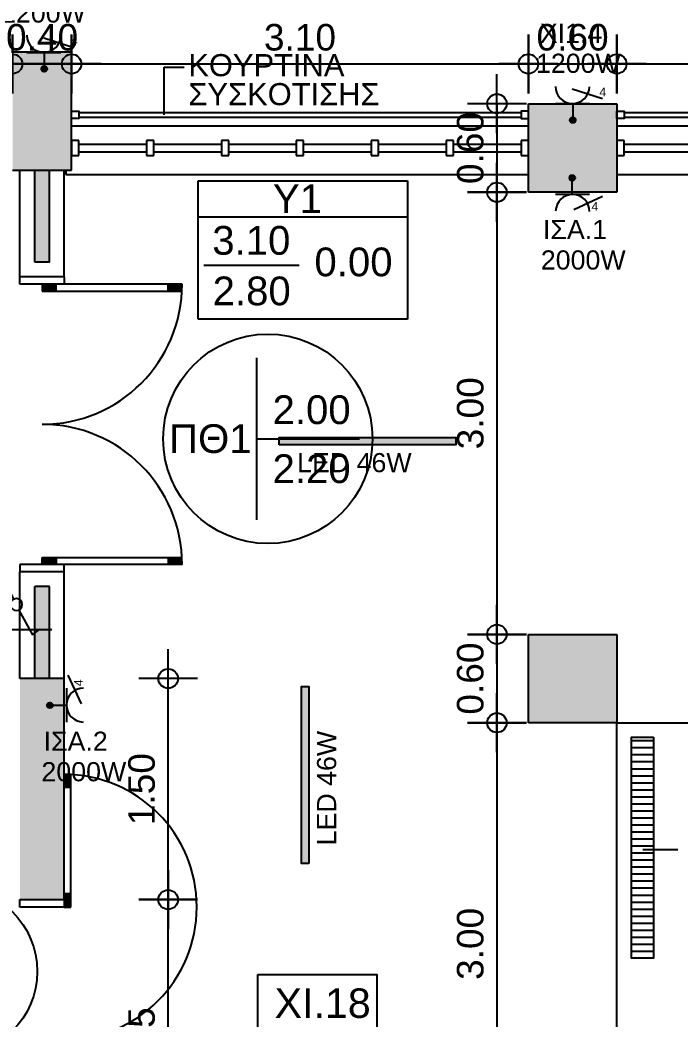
# Model space of a CAD drawing. Header units: metres. Extents: x -11 to 85, y -301 to 135.
# Drawn here: x 22.12 to 26.6, y -195.76 to -188.98 of the extents above; entities that cross this region are included whole.
import ezdxf
from ezdxf.enums import TextEntityAlignment as Align

# ---------------------------------------------------------------- set-up
doc = ezdxf.new("R2010")
doc.units = ezdxf.units.M
doc.header["$LTSCALE"] = 0.036
doc.header["$PDMODE"] = 2
for name, color, linetype in [('arxitek isogeio', 252, 'Continuous'), ('DIMBLK', 252, 'Continuous'), ('electext', 20, 'Continuous'), ('Epipla', 252, 'Continuous'), ('hatch color', 252, 'Continuous'), ('HLEK-SYMBOL', 3, 'Continuous'), ('HLEK_FL001_SYMBOLS', 230, 'Continuous'), ('Parathira', 252, 'Continuous')]:
    doc.layers.add(name, color=color, linetype=linetype)
doc.styles.add('COMU-N', font='arial.ttf')
doc.styles.get("Standard").update_dxf_attribs({"font": 'arial.ttf'})
doc.dimstyles.new('CADWDOT', dxfattribs={"dimscale": 0.1, "dimtxt": 1.8, "dimasz": 0.08, "dimexe": 2, "dimexo": 0, "dimgap": 0.09, "dimtad": 0, "dimrnd": 0.001, "dimzin": 0, "dimdsep": 46, "dimtxsty": 'Standard', "dimblk1": 'ARTDIM', "dimblk2": 'ARTDIM', "dimsah": 1, "dimcen": 0.09, "dimdle": 0.05, "dimse1": 1, "dimse2": 1, "dimadec": 0, "dimazin": 0, "dimtfac": 1, "dimtmove": 0, "dimatfit": 3, "dimldrblk": 'ARTDIM', "dimfxl": 2, "dimtvp": 0.9999, "dimtolj": 1, "dimtzin": 0, "dimarcsym": 0})

# ---------------------------------------------------------------- blocks, each defined once
blk = doc.blocks.new('ARTDIM')
at = {"layer": 'DIMBLK'}
for p, q in [((0, -24.9975), (0, 24.9975)), ((-24.9975, 0), (24.9975, 0))]:
    blk.add_line(p, q, dxfattribs=at)
blk.add_circle((0, 0), 8.25, dxfattribs=at)
blk = doc.blocks.new('*D1338')
at = {"layer": 'arxitek isogeio', "color": 0, "lineweight": -2}
blk.add_line((25.3601, -189.5548), (25.3601, -190.1388), dxfattribs=at)
at = {"layer": 'Defpoints', "color": 0, "transparency": 16777216}
for p in [(25.5737, -189.5468), (25.3601, -190.1468), (25.5737, -190.1468)]:
    blk.add_point(p, dxfattribs=at)
at = {"layer": 'arxitek isogeio', "color": 0, "lineweight": -2, "xscale": 0.008, "yscale": 0.008, "zscale": 0.008}
for p, rotation in [((25.3601, -189.5468), 90), ((25.3601, -190.1468), 270)]:
    blk.add_blockref('ARTDIM', p, dxfattribs=dict(at, rotation=rotation))
at = {"layer": 'arxitek isogeio', "color": 0, "insert": (25.1801, -189.8468), "char_height": 0.18, "attachment_point": 5, "rotation": 90}
blk.add_mtext('\\A1;0.60', dxfattribs=at)
blk = doc.blocks.new('*D1339')
at = {"layer": 'arxitek isogeio', "color": 0, "lineweight": -2}
blk.add_line((25.3601, -190.1548), (25.3601, -193.1388), dxfattribs=at)
at = {"layer": 'Defpoints', "color": 0, "transparency": 16777216}
for p in [(25.5737, -190.1468), (25.3601, -193.1468), (25.5737, -193.1468)]:
    blk.add_point(p, dxfattribs=at)
at = {"layer": 'arxitek isogeio', "color": 0, "lineweight": -2, "xscale": 0.008, "yscale": 0.008, "zscale": 0.008}
for p, rotation in [((25.3601, -190.1468), 90), ((25.3601, -193.1468), 270)]:
    blk.add_blockref('ARTDIM', p, dxfattribs=dict(at, rotation=rotation))
at = {"layer": 'arxitek isogeio', "color": 0, "insert": (25.1801, -191.6468), "char_height": 0.18, "attachment_point": 5, "rotation": 90}
blk.add_mtext('\\A1;3.00', dxfattribs=at)
blk = doc.blocks.new('*D1340')
at = {"layer": 'arxitek isogeio', "color": 0, "lineweight": -2}
blk.add_line((25.3601, -193.1548), (25.3601, -193.7388), dxfattribs=at)
at = {"layer": 'Defpoints', "color": 0, "transparency": 16777216}
for p in [(25.5737, -193.1468), (25.3601, -193.7468), (25.5737, -193.7468)]:
    blk.add_point(p, dxfattribs=at)
at = {"layer": 'arxitek isogeio', "color": 0, "lineweight": -2, "xscale": 0.008, "yscale": 0.008, "zscale": 0.008}
for p, rotation in [((25.3601, -193.1468), 90), ((25.3601, -193.7468), 270)]:
    blk.add_blockref('ARTDIM', p, dxfattribs=dict(at, rotation=rotation))
at = {"layer": 'arxitek isogeio', "color": 0, "insert": (25.1801, -193.4468), "char_height": 0.18, "attachment_point": 5, "rotation": 90}
blk.add_mtext('\\A1;0.60', dxfattribs=at)
blk = doc.blocks.new('*D1341')
at = {"layer": 'arxitek isogeio', "color": 0, "lineweight": -2}
blk.add_line((25.3601, -193.7548), (25.3601, -196.7388), dxfattribs=at)
at = {"layer": 'Defpoints', "color": 0, "transparency": 16777216}
for p in [(25.5737, -193.7468), (25.3601, -196.7468), (25.5737, -196.7468)]:
    blk.add_point(p, dxfattribs=at)
at = {"layer": 'arxitek isogeio', "color": 0, "lineweight": -2, "xscale": 0.008, "yscale": 0.008, "zscale": 0.008}
for p, rotation in [((25.3601, -193.7468), 90), ((25.3601, -196.7468), 270)]:
    blk.add_blockref('ARTDIM', p, dxfattribs=dict(at, rotation=rotation))
at = {"layer": 'arxitek isogeio', "color": 0, "insert": (25.1801, -195.2468), "char_height": 0.18, "attachment_point": 5, "rotation": 90}
blk.add_mtext('\\A1;3.00', dxfattribs=at)
blk = doc.blocks.new('*D1350')
at = {"layer": 'arxitek isogeio', "color": 0, "lineweight": -2}
blk.add_line((22.4817, -189.2766), (25.5657, -189.2766), dxfattribs=at)
at = {"layer": 'Defpoints', "color": 0, "transparency": 16777216}
for p in [(25.5737, -189.2766), (22.4737, -189.9229), (25.5737, -189.9229)]:
    blk.add_point(p, dxfattribs=at)
at = {"layer": 'arxitek isogeio', "color": 0, "lineweight": -2, "xscale": 0.008, "yscale": 0.008, "zscale": 0.008, "rotation": 180}
blk.add_blockref('ARTDIM', (22.4737, -189.2766), dxfattribs=at)
at = {"layer": 'arxitek isogeio', "color": 0, "lineweight": -2, "xscale": 0.008, "yscale": 0.008, "zscale": 0.008}
blk.add_blockref('ARTDIM', (25.5737, -189.2766), dxfattribs=at)
at = {"layer": 'arxitek isogeio', "color": 0, "insert": (24.0237, -189.0966), "char_height": 0.18, "attachment_point": 5}
blk.add_mtext('\\A1;3.10', dxfattribs=at)
blk = doc.blocks.new('*D1351')
at = {"layer": 'arxitek isogeio', "color": 0, "lineweight": -2}
blk.add_line((25.5817, -189.2766), (26.1657, -189.2766), dxfattribs=at)
at = {"layer": 'Defpoints', "color": 0, "transparency": 16777216}
for p in [(26.1737, -189.2766), (25.5737, -189.4729), (26.1737, -189.4729)]:
    blk.add_point(p, dxfattribs=at)
at = {"layer": 'arxitek isogeio', "color": 0, "lineweight": -2, "xscale": 0.008, "yscale": 0.008, "zscale": 0.008, "rotation": 180}
blk.add_blockref('ARTDIM', (25.5737, -189.2766), dxfattribs=at)
at = {"layer": 'arxitek isogeio', "color": 0, "lineweight": -2, "xscale": 0.008, "yscale": 0.008, "zscale": 0.008}
blk.add_blockref('ARTDIM', (26.1737, -189.2766), dxfattribs=at)
at = {"layer": 'arxitek isogeio', "color": 0, "insert": (25.8737, -189.0966), "char_height": 0.18, "attachment_point": 5}
blk.add_mtext('\\A1;0.60', dxfattribs=at)
blk = doc.blocks.new('*D1352')
at = {"layer": 'arxitek isogeio', "color": 0, "lineweight": -2}
blk.add_line((26.1817, -189.2766), (29.1657, -189.2766), dxfattribs=at)
at = {"layer": 'Defpoints', "color": 0, "transparency": 16777216}
for p in [(29.1737, -189.2766), (26.1737, -189.5468), (29.1737, -189.5468)]:
    blk.add_point(p, dxfattribs=at)
at = {"layer": 'arxitek isogeio', "color": 0, "lineweight": -2, "xscale": 0.008, "yscale": 0.008, "zscale": 0.008, "rotation": 180}
blk.add_blockref('ARTDIM', (26.1737, -189.2766), dxfattribs=at)
at = {"layer": 'arxitek isogeio', "color": 0, "lineweight": -2, "xscale": 0.008, "yscale": 0.008, "zscale": 0.008}
blk.add_blockref('ARTDIM', (29.1737, -189.2766), dxfattribs=at)
at = {"layer": 'arxitek isogeio', "color": 0, "insert": (27.6737, -189.0966), "char_height": 0.18, "attachment_point": 5}
blk.add_mtext('\\A1;3.00', dxfattribs=at)
blk = doc.blocks.new('*D1392')
at = {"layer": 'arxitek isogeio', "color": 0, "lineweight": -2}
blk.add_line((18.9817, -189.2766), (22.0657, -189.2766), dxfattribs=at)
at = {"layer": 'Defpoints', "color": 0, "transparency": 16777216}
for p in [(22.0737, -189.2766), (18.9737, -189.5968), (22.0737, -189.5968)]:
    blk.add_point(p, dxfattribs=at)
at = {"layer": 'arxitek isogeio', "color": 0, "lineweight": -2, "xscale": 0.008, "yscale": 0.008, "zscale": 0.008, "rotation": 180}
blk.add_blockref('ARTDIM', (18.9737, -189.2766), dxfattribs=at)
at = {"layer": 'arxitek isogeio', "color": 0, "lineweight": -2, "xscale": 0.008, "yscale": 0.008, "zscale": 0.008}
blk.add_blockref('ARTDIM', (22.0737, -189.2766), dxfattribs=at)
at = {"layer": 'arxitek isogeio', "color": 0, "insert": (20.5237, -189.0966), "char_height": 0.18, "attachment_point": 5}
blk.add_mtext('\\A1;3.10', dxfattribs=at)
blk = doc.blocks.new('*D1393')
at = {"layer": 'arxitek isogeio', "color": 0, "lineweight": -2}
blk.add_line((22.0817, -189.2766), (22.4657, -189.2766), dxfattribs=at)
at = {"layer": 'Defpoints', "color": 0, "transparency": 16777216}
for p in [(22.0737, -189.2766), (22.4737, -189.2766), (22.4737, -189.2766)]:
    blk.add_point(p, dxfattribs=at)
at = {"layer": 'arxitek isogeio', "color": 0, "lineweight": -2, "xscale": 0.008, "yscale": 0.008, "zscale": 0.008, "rotation": 180}
blk.add_blockref('ARTDIM', (22.0737, -189.2766), dxfattribs=at)
at = {"layer": 'arxitek isogeio', "color": 0, "lineweight": -2, "xscale": 0.008, "yscale": 0.008, "zscale": 0.008}
blk.add_blockref('ARTDIM', (22.4737, -189.2766), dxfattribs=at)
at = {"layer": 'arxitek isogeio', "color": 0, "insert": (22.2737, -189.0966), "char_height": 0.18, "attachment_point": 5}
blk.add_mtext('\\A1;0.40', dxfattribs=at)
blk = doc.blocks.new('A$C27FB3B59')
at = {"layer": 'Parathira'}
for p, q in [((-3.1, -0.15), (0, -0.15)), ((-3.1, -0.25), (-3.1, -0.35)), ((-3.05, -0.25), (-3.1, -0.25)), ((-3.05, -0.35), (-3.05, -0.25)), ((-2.5917, -0.25), (-2.5917, -0.35)), ((-2.5417, -0.25), (-2.5917, -0.25)), ((-2.5417, -0.35), (-2.5417, -0.25)), ((-2.0833, -0.25), (-2.0833, -0.35)), ((-2.0333, -0.25), (-2.0833, -0.25)), ((-2.0333, -0.35), (-2.0333, -0.25)), ((-1.575, -0.25), (-1.575, -0.35)), ((-1.525, -0.25), (-1.575, -0.25)), ((-1.525, -0.35), (-1.525, -0.25)), ((-1.0667, -0.25), (-1.0667, -0.35)), ((-1.0167, -0.25), (-1.0667, -0.25)), ((-1.0167, -0.35), (-1.0167, -0.25)), ((-0.5583, -0.25), (-0.5583, -0.35)), ((-0.5083, -0.25), (-0.5583, -0.25)), ((-0.5083, -0.35), (-0.5083, -0.25)), ((-0.05, -0.25), (-0.05, -0.35)), ((0, -0.25), (-0.05, -0.25)), ((0, -0.35), (0, -0.25)), ((-3.05, -0.275), (-2.5917, -0.275)), ((-3.05, -0.325), (-2.5917, -0.325)), ((-2.5417, -0.275), (-2.0833, -0.275)), ((-2.5417, -0.325), (-2.0833, -0.325)), ((-2.0333, -0.275), (-1.575, -0.275)), ((-2.0333, -0.325), (-1.575, -0.325)), ((-1.525, -0.275), (-1.0667, -0.275)), ((-1.525, -0.325), (-1.0667, -0.325)), ((-1.0167, -0.275), (-0.5583, -0.275)), ((-1.0167, -0.325), (-0.5583, -0.325)), ((-0.5083, -0.275), (-0.05, -0.275)), ((-0.5083, -0.325), (-0.05, -0.325)), ((-3.1, -0.35), (-3.05, -0.35)), ((-2.5917, -0.35), (-2.5417, -0.35)), ((-2.0833, -0.35), (-2.0333, -0.35)), ((-1.575, -0.35), (-1.525, -0.35)), ((-1.0667, -0.35), (-1.0167, -0.35)), ((-0.5583, -0.35), (-0.5083, -0.35)), ((-0.05, -0.35), (0, -0.35)), ((-3.14, -0.45), (-3.14, -0.48)), ((-3.14, -0.48), (0, -0.48))]:
    blk.add_line(p, q, dxfattribs=at)
blk = doc.blocks.new('A$C7D430525')
at = {"layer": 'Parathira'}
for p, q in [((0, 0), (3, 0)), ((0, -0.1), (0, -0.2)), ((0.05, -0.1), (0, -0.1)), ((0.05, -0.2), (0.05, -0.1)), ((0.05, -0.125), (0.4917, -0.125)), ((0.4917, -0.1), (0.4917, -0.2)), ((0.5417, -0.1), (0.4917, -0.1)), ((0.5417, -0.2), (0.5417, -0.1)), ((0.5417, -0.125), (0.9833, -0.125)), ((0.9833, -0.1), (0.9833, -0.2)), ((1.0333, -0.1), (0.9833, -0.1)), ((1.0333, -0.2), (1.0333, -0.1)), ((1.0333, -0.125), (1.475, -0.125)), ((1.475, -0.1), (1.475, -0.2)), ((1.525, -0.1), (1.475, -0.1)), ((1.525, -0.2), (1.525, -0.1)), ((1.525, -0.125), (1.9667, -0.125)), ((1.9667, -0.1), (1.9667, -0.2)), ((2.0167, -0.1), (1.9667, -0.1)), ((2.0167, -0.2), (2.0167, -0.1)), ((2.0167, -0.125), (2.4583, -0.125)), ((2.4583, -0.1), (2.4583, -0.2)), ((2.5083, -0.1), (2.4583, -0.1)), ((2.5083, -0.2), (2.5083, -0.1)), ((2.5083, -0.125), (2.95, -0.125)), ((2.95, -0.1), (2.95, -0.2)), ((3, -0.1), (2.95, -0.1)), ((3, -0.2), (3, -0.1)), ((0, -0.2), (0.05, -0.2)), ((0.05, -0.175), (0.4917, -0.175)), ((0.4917, -0.2), (0.5417, -0.2)), ((0.5417, -0.175), (0.9833, -0.175)), ((0.9833, -0.2), (1.0333, -0.2)), ((1.0333, -0.175), (1.475, -0.175)), ((1.475, -0.2), (1.525, -0.2)), ((1.525, -0.175), (1.9667, -0.175)), ((1.9667, -0.2), (2.0167, -0.2)), ((2.0167, -0.175), (2.4583, -0.175)), ((2.4583, -0.2), (2.5083, -0.2)), ((2.5083, -0.175), (2.95, -0.175)), ((2.95, -0.2), (3, -0.2)), ((0, -0.33), (3, -0.33))]:
    blk.add_line(p, q, dxfattribs=at)
blk = doc.blocks.new('A$C54872924')
at = {"layer": 'Parathira'}
for p, q in [((0.309, 0.76), (0.309, 0.85)), ((0.318, 0.76), (0.318, 0.8498)), ((0.327, 0.76), (0.327, 0.8496)), ((0.336, 0.76), (0.336, 0.8493)), ((0.345, -0.05), (0.345, 0.8489)), ((0.345, 0.76), (0.3, 0.76)), ((0, -0.05), (0, 0)), ((0.345, 0.04), (0.3, 0.04)), ((0.3, 0), (0.3, -0.05)), ((0.309, -0.05), (0.309, 0.04)), ((0.318, -0.05), (0.318, 0.04)), ((0.327, -0.05), (0.327, 0.04)), ((0.336, -0.05), (0.336, 0.04)), ((0.3, -0.05), (0, -0.05)), ((0.3, -0.05), (0.345, -0.05)), ((0.3, -0.95), (0, -0.95)), ((0, -0.95), (0, -1)), ((0.3, -0.95), (0.255, -0.95)), ((0.3, -1), (0.3, -0.95))]:
    blk.add_line(p, q, dxfattribs=at)
blk.add_arc((0.3, -0.05), 0.9, 270, 90, dxfattribs=at)
blk = doc.blocks.new('*D1420')
at = {"layer": 'arxitek isogeio', "color": 0, "lineweight": -2}
blk.add_line((23.1294, -194.9388), (23.1294, -193.4548), dxfattribs=at)
at = {"layer": 'Defpoints', "color": 0, "transparency": 16777216}
for p in [(22.5237, -193.4468), (23.1294, -193.4468), (22.5237, -194.9468)]:
    blk.add_point(p, dxfattribs=at)
at = {"layer": 'arxitek isogeio', "color": 0, "lineweight": -2, "xscale": 0.008, "yscale": 0.008, "zscale": 0.008}
for p, rotation in [((23.1294, -193.4468), 90), ((23.1294, -194.9468), 270)]:
    blk.add_blockref('ARTDIM', p, dxfattribs=dict(at, rotation=rotation))
at = {"layer": 'arxitek isogeio', "color": 0, "insert": (22.9494, -194.1968), "char_height": 0.18, "attachment_point": 5, "rotation": 90}
blk.add_mtext('\\A1;1.50', dxfattribs=at)
blk = doc.blocks.new('*D1421')
at = {"layer": 'arxitek isogeio', "color": 0, "lineweight": -2}
blk.add_line((23.1294, -196.8888), (23.1294, -194.9548), dxfattribs=at)
at = {"layer": 'Defpoints', "color": 0, "transparency": 16777216}
for p in [(22.5237, -194.9468), (23.1294, -194.9468), (22.5237, -196.8968)]:
    blk.add_point(p, dxfattribs=at)
at = {"layer": 'arxitek isogeio', "color": 0, "lineweight": -2, "xscale": 0.008, "yscale": 0.008, "zscale": 0.008}
for p, rotation in [((23.1294, -194.9468), 90), ((23.1294, -196.8968), 270)]:
    blk.add_blockref('ARTDIM', p, dxfattribs=dict(at, rotation=rotation))
at = {"layer": 'arxitek isogeio', "color": 0, "insert": (22.9494, -195.9218), "char_height": 0.18, "attachment_point": 5, "rotation": 90}
blk.add_mtext('\\A1;1.95', dxfattribs=at)
blk = doc.blocks.new('A$C2D7A4D3C')
at = {"layer": 'Epipla'}
for p, q in [((0.05, 0.37), (2.95, 0.37)), ((0.05, 0.34), (2.95, 0.34))]:
    blk.add_line(p, q, dxfattribs=at)
for points in [[(0, 0.33), (0, 0.38), (0.05, 0.38), (0.05, 0.33)], [(3, 0.33), (3, 0.38), (2.95, 0.38), (2.95, 0.33)]]:
    blk.add_lwpolyline(points, close=True, dxfattribs=at)
blk = doc.blocks.new('gJ6_a14')
at = {"linetype": 'Continuous'}
for p, q in [((-0.1176, 0.1119), (0.113, 0.1119)), ((0, 0.1119), (0, 0))]:
    blk.add_line(p, q, dxfattribs=at)
blk.add_arc((-0.0023, 0.2279), 0.1153, 180, 358.95657, dxfattribs=at)
blk = doc.blocks.new('*X1779')
at = {"color": 0}
for p, q in [((15.598, 2.587), (15.737, 2.727)), ((15.598, 2.622), (15.702, 2.727)), ((15.601, 2.607), (15.609, 2.616)), ((15.604, 2.646), (15.605, 2.647)), ((15.605, 2.559), (15.765, 2.719)), ((15.609, 2.652), (15.618, 2.66)), ((15.614, 2.621), (15.623, 2.63)), ((15.617, 2.536), (15.789, 2.707)), ((15.623, 2.665), (15.631, 2.674)), ((15.627, 2.634), (15.636, 2.643)), ((15.631, 2.603), (15.64, 2.612)), ((15.633, 2.516), (15.808, 2.691)), ((15.636, 2.678), (15.645, 2.687)), ((15.64, 2.647), (15.649, 2.656)), ((15.645, 2.616), (15.654, 2.625)), ((15.649, 2.691), (15.658, 2.7)), ((15.653, 2.501), (15.824, 2.672)), ((15.654, 2.66), (15.662, 2.669)), ((15.658, 2.63), (15.667, 2.638)), ((15.662, 2.705), (15.671, 2.714)), ((15.667, 2.674), (15.676, 2.683)), ((15.671, 2.643), (15.68, 2.652)), ((15.676, 2.718), (15.678, 2.721)), ((15.676, 2.489), (15.836, 2.648)), ((15.676, 2.612), (15.685, 2.621)), ((15.68, 2.687), (15.689, 2.696)), ((15.685, 2.656), (15.693, 2.665)), ((15.689, 2.625), (15.698, 2.634)), ((15.693, 2.7), (15.702, 2.709)), ((15.698, 2.669), (15.707, 2.678)), ((15.702, 2.638), (15.711, 2.647)), ((15.705, 2.482), (15.843, 2.62)), ((15.707, 2.714), (15.715, 2.722)), ((15.707, 2.607), (15.715, 2.616)), ((15.711, 2.683), (15.72, 2.691)), ((15.715, 2.652), (15.724, 2.66)), ((15.72, 2.727), (15.721, 2.728)), ((15.72, 2.621), (15.729, 2.63)), ((15.724, 2.696), (15.733, 2.705)), ((15.729, 2.665), (15.738, 2.674)), ((15.733, 2.634), (15.742, 2.643)), ((15.738, 2.709), (15.746, 2.718)), ((15.738, 2.603), (15.746, 2.612)), ((15.742, 2.678), (15.751, 2.687)), ((15.746, 2.647), (15.755, 2.656)), ((15.751, 2.722), (15.752, 2.724)), ((15.751, 2.616), (15.76, 2.625)), ((15.755, 2.691), (15.764, 2.7)), ((15.76, 2.66), (15.768, 2.669)), ((15.764, 2.63), (15.773, 2.638)), ((15.768, 2.705), (15.777, 2.714)), ((15.773, 2.674), (15.782, 2.683)), ((15.777, 2.643), (15.786, 2.652)), ((15.782, 2.612), (15.791, 2.621)), ((15.786, 2.687), (15.795, 2.696)), ((15.791, 2.656), (15.799, 2.665)), ((15.795, 2.625), (15.804, 2.634)), ((15.804, 2.669), (15.813, 2.678)), ((15.808, 2.638), (15.817, 2.647)), ((15.813, 2.607), (15.822, 2.616)), ((15.822, 2.652), (15.83, 2.66)), ((15.826, 2.621), (15.835, 2.63)), ((15.839, 2.634), (15.84, 2.635)), ((15.605, 2.577), (15.614, 2.585)), ((15.611, 2.547), (15.618, 2.554)), ((15.618, 2.59), (15.627, 2.599)), ((15.623, 2.559), (15.631, 2.568)), ((15.627, 2.528), (15.636, 2.537)), ((15.636, 2.572), (15.645, 2.581)), ((15.64, 2.541), (15.649, 2.55)), ((15.645, 2.51), (15.654, 2.519)), ((15.649, 2.585), (15.658, 2.594)), ((15.654, 2.554), (15.662, 2.563)), ((15.658, 2.523), (15.667, 2.532)), ((15.662, 2.599), (15.671, 2.607)), ((15.664, 2.494), (15.671, 2.501)), ((15.667, 2.568), (15.676, 2.577)), ((15.671, 2.537), (15.68, 2.546)), ((15.676, 2.506), (15.685, 2.515)), ((15.68, 2.581), (15.689, 2.59)), ((15.685, 2.55), (15.693, 2.559)), ((15.689, 2.519), (15.698, 2.528)), ((15.693, 2.594), (15.702, 2.603)), ((15.693, 2.488), (15.702, 2.497)), ((15.698, 2.563), (15.707, 2.572)), ((15.702, 2.532), (15.711, 2.541)), ((15.707, 2.501), (15.715, 2.51)), ((15.711, 2.577), (15.72, 2.585)), ((15.715, 2.546), (15.724, 2.554)), ((15.72, 2.515), (15.729, 2.523)), ((15.724, 2.59), (15.733, 2.599)), ((15.724, 2.484), (15.733, 2.493)), ((15.729, 2.559), (15.738, 2.568)), ((15.733, 2.528), (15.742, 2.537)), ((15.738, 2.497), (15.746, 2.506)), ((15.741, 2.482), (15.842, 2.584)), ((15.742, 2.572), (15.751, 2.581)), ((15.746, 2.541), (15.755, 2.55)), ((15.751, 2.51), (15.76, 2.519)), ((15.755, 2.585), (15.764, 2.594)), ((15.76, 2.554), (15.768, 2.563)), ((15.764, 2.523), (15.773, 2.532)), ((15.768, 2.599), (15.777, 2.607)), ((15.768, 2.493), (15.777, 2.501)), ((15.773, 2.568), (15.782, 2.577)), ((15.777, 2.537), (15.786, 2.546)), ((15.782, 2.506), (15.791, 2.515)), ((15.786, 2.581), (15.795, 2.59)), ((15.791, 2.55), (15.799, 2.559)), ((15.795, 2.519), (15.804, 2.528)), ((15.799, 2.594), (15.808, 2.603)), ((15.804, 2.563), (15.813, 2.572)), ((15.808, 2.532), (15.817, 2.541)), ((15.817, 2.577), (15.826, 2.585)), ((15.822, 2.546), (15.83, 2.554)), ((15.83, 2.59), (15.839, 2.599)), ((15.835, 2.559), (15.835, 2.56)), ((15.844, 2.603), (15.844, 2.603))]:
    blk.add_line(p, q, dxfattribs=at)
blk = doc.blocks.new('GJ6_A78')
at = {"layer": 'HLEK-SYMBOL', "color": 0, "linetype": 'Continuous'}
blk.add_circle((0, 0), 0.0989, dxfattribs=at)
at = {"layer": 'HLEK-SYMBOL', "color": 0, "xscale": 0.8, "yscale": 0.8, "zscale": 0.8}
blk.add_blockref('*X1779', (-12.576, -2.084), dxfattribs=at)
blk = doc.blocks.new('priza')
at = {"layer": 'HLEK_FL001_SYMBOLS', "xscale": 0.1951472641207488, "yscale": 0.1951472641207488, "zscale": 0.1951472641207488}
blk.add_blockref('GJ6_A78', (87.4, -100.4953), dxfattribs=at)
at = {"layer": 'HLEK_FL001_SYMBOLS', "rotation": 180}
blk.add_blockref('gJ6_a14', (87.4, -100.4952), dxfattribs=at)
blk = doc.blocks.new('priza tetrapli')
at = {"layer": 'HLEK_FL001_SYMBOLS', "ltscale": 5}
blk.add_line((444.1264, -18.901), (444.3314, -18.9664), dxfattribs=at)
at = {"layer": 'HLEK_FL001_SYMBOLS', "rotation": 180}
blk.add_blockref('priza', (531.5297, -119.6074), dxfattribs=at)
at = {"layer": 'HLEK_FL001_SYMBOLS', "ltscale": 5}
blk.add_text('4', height=0.06, dxfattribs=at).set_placement((444.3099, -18.9515))
blk = doc.blocks.new('tetrapli priza')
at = {"layer": 'HLEK_FL001_SYMBOLS', "ltscale": 5}
blk.add_line((479.6442, -48.2674), (479.8393, -48.1769), dxfattribs=at)
at = {"layer": 'HLEK_FL001_SYMBOLS'}
blk.add_blockref('priza', (392.2343, 52.442), dxfattribs=at)
at = {"layer": 'HLEK_FL001_SYMBOLS', "ltscale": 5}
blk.add_text('4', height=0.06, dxfattribs=at).set_placement((479.7645, -48.2766))
blk = doc.blocks.new('lampes fthorismou 120')
at = {"layer": 'hatch color'}
blk.add_hatch(color=181, dxfattribs=at).paths.add_polyline_path([(84.1811, -99.2639), (84.1811, -99.2139), (85.3811, -99.2139), (85.3811, -99.2639)])
at = {"layer": 'HLEK_FL001_SYMBOLS'}
blk.add_lwpolyline([(84.1811, -99.2639), (84.1811, -99.2139), (85.3811, -99.2139), (85.3811, -99.2639)], close=True, dxfattribs=at)
blk = doc.blocks.new('gJ6_a3')
at = {"linetype": 'Continuous'}
for p, q in [((-0.111, 0.1868), (-0.0592, 0.2092)), ((-0.0239, 0.0342), (-0.111, 0.1868)), ((0.0232, -0.035), (0.1196, -0.1998)), ((0.1196, -0.1998), (0.0608, -0.2242))]:
    blk.add_line(p, q, dxfattribs=at)
blk.add_circle((-0.0004, -0.0004), 0.0405, dxfattribs=at)

msp = doc.modelspace()

# ---------------------------------------------------------------- hatches: boundary and pattern name
at = {"layer": 'arxitek isogeio'}
for points in [[(22.4737, -189.1968), (22.0737, -189.1968), (22.0737, -189.9968), (22.4737, -189.9968)], [(26.1737, -189.5468), (25.5737, -189.5468), (25.5737, -190.1468), (26.1737, -190.1468)], [(22.3237, -189.9968), (22.2237, -189.9968), (22.2237, -190.6218), (22.3237, -190.6218)], [(25.5737, -193.1468), (25.5737, -193.7468), (26.1737, -193.7468), (26.1737, -193.1468)], [(22.4237, -193.4468), (22.1237, -193.4468), (22.1237, -194.9468), (22.4237, -194.9468)]]:
    msp.add_hatch(color=256, dxfattribs=at).paths.add_polyline_path(points)
h = msp.add_hatch(color=256, dxfattribs=at)
h.paths.add_polyline_path([(22.3237, -192.8218), (22.2237, -192.8218), (22.2237, -193.0179), (22.3237, -193.0179)])
h.paths.add_polyline_path([(22.3237, -193.0179), (22.2237, -193.0179), (22.2237, -193.4468), (22.3237, -193.4468)])
h = msp.add_hatch(dxfattribs=at)
h.set_pattern_fill('LINE', color=256, scale=0.015, style=0)
h.set_pattern_definition([(360, (-1.18079, -169.43595), (1e-17, 0.047625), [])])
h.paths.add_polyline_path([(26.4237, -193.8438), (26.2737, -193.8438), (26.2737, -195.3438), (26.4237, -195.3438)])

# ---------------------------------------------------------------- linework, layer by layer
for p, q in [((22.4737, -189.1968), (22.0737, -189.1968)), ((22.4737, -189.9968), (22.4737, -189.1968)), ((23.1028, -189.6207), (23.1028, -189.2983)), ((23.1028, -189.2983), (23.2388, -189.2983)), ((25.5737, -190.1468), (25.5737, -189.5468)), ((25.5737, -189.5468), (26.1737, -189.5468)), ((26.1737, -189.5468), (26.1737, -190.1468)), ((22.5237, -189.6068), (25.5237, -189.6068)), ((22.5237, -189.6368), (25.5237, -189.6368)), ((22.0737, -189.9968), (22.4737, -189.9968)), ((22.1237, -190.7218), (22.1237, -189.9968)), ((22.2237, -190.6218), (22.2237, -189.9968)), ((22.3237, -190.6218), (22.3237, -189.9968)), ((22.4237, -190.7218), (22.4237, -189.9968)), ((23.3328, -191.0079), (23.3328, -190.0703)), ((23.3328, -190.0703), (24.7532, -190.0703)), ((24.7532, -190.0703), (24.7532, -191.0079)), ((26.1737, -190.1468), (25.5737, -190.1468)), ((24.7532, -190.316), (23.3328, -190.316)), ((22.3237, -190.6218), (22.2237, -190.6218)), ((23.3718, -190.6415), (24.0178, -190.6415)), ((22.4237, -190.7218), (22.1237, -190.7218)), ((22.1237, -190.7718), (22.1237, -190.7218)), ((22.4237, -190.7218), (22.4237, -190.7718)), ((22.4237, -190.7718), (22.1237, -190.7718)), ((22.2737, -190.7718), (22.2737, -190.8193)), ((23.2237, -190.7718), (22.2737, -190.7718)), ((22.2737, -190.7813), (22.3687, -190.7813)), ((22.2737, -190.7908), (22.3687, -190.7908)), ((22.3687, -190.8193), (22.3687, -190.7718)), ((23.1287, -190.8193), (23.1287, -190.7718)), ((23.1287, -190.7813), (23.2237, -190.7813)), ((23.1287, -190.7908), (23.2235, -190.7908)), ((22.2737, -190.8003), (22.3687, -190.8003)), ((22.2737, -190.8098), (22.3687, -190.8098)), ((22.2737, -190.8193), (23.2225, -190.8193)), ((23.1287, -190.8003), (23.2233, -190.8003)), ((23.1287, -190.8098), (23.223, -190.8098)), ((24.7532, -191.0079), (23.3328, -191.0079)), ((23.7276, -191.2701), (23.7276, -192.3701)), ((23.7276, -191.8201), (24.4276, -191.8201)), ((22.2737, -192.6243), (23.2225, -192.6243)), ((22.2737, -192.6718), (22.2737, -192.6243)), ((22.3687, -192.6243), (22.3687, -192.6718)), ((23.1287, -192.6243), (23.1287, -192.6718)), ((22.4237, -192.6718), (22.1237, -192.6718)), ((22.1237, -192.6718), (22.1237, -192.7218)), ((22.2737, -192.6338), (22.3687, -192.6338)), ((22.2737, -192.6433), (22.3687, -192.6433)), ((22.2737, -192.6528), (22.3687, -192.6528)), ((22.2737, -192.6623), (22.3687, -192.6623)), ((23.2237, -192.6718), (22.2737, -192.6718)), ((22.4237, -192.7218), (22.4237, -192.6718)), ((23.1287, -192.6338), (23.223, -192.6338)), ((23.1287, -192.6433), (23.2233, -192.6433)), ((23.1287, -192.6528), (23.2235, -192.6528)), ((23.1287, -192.6623), (23.2237, -192.6623)), ((22.1237, -193.4468), (22.1237, -192.7218)), ((22.4237, -192.7218), (22.1237, -192.7218)), ((22.4237, -193.4468), (22.4237, -192.7218)), ((22.3237, -192.8218), (22.2237, -192.8218)), ((22.2237, -193.4468), (22.2237, -192.8218)), ((22.3237, -193.4468), (22.3237, -192.8218)), ((19.1982, -193.1129), (22.3396, -193.1129)), ((25.5737, -193.1468), (26.1737, -193.1468)), ((25.5737, -193.7468), (25.5737, -193.1468)), ((26.1737, -193.1468), (26.1737, -193.7468)), ((22.4237, -193.4468), (22.1237, -193.4468)), ((22.4237, -194.9468), (22.4237, -193.4468)), ((26.1737, -193.7468), (25.5737, -193.7468)), ((26.1737, -193.7468), (36.3737, -193.7468)), ((26.1737, -196.7468), (26.1737, -193.7468)), ((26.3512, -194.6072), (26.5878, -194.6072)), ((22.1237, -194.9468), (22.4237, -194.9468))]:
    msp.add_line(p, q, dxfattribs=at)
for points in [[(22.4737, -189.6468), (22.4737, -189.5968), (22.5237, -189.5968), (22.5237, -189.6468)], [(25.5737, -189.6468), (25.5737, -189.5968), (25.5237, -189.5968), (25.5237, -189.6468)], [(26.4237, -193.8438), (26.4237, -195.3438), (26.2737, -195.3438), (26.2737, -193.8438)]]:
    msp.add_lwpolyline(points, close=True, dxfattribs=at)
for centre, radius in [((23.8056, -191.8201), 0.7105), ((21.6693, -195.4339), 0.5712)]:
    msp.add_circle(centre, radius, dxfattribs=at)
for centre, start, end in [((22.2737, -190.7718), 270, 0), ((22.2737, -192.6718), 0, 90)]:
    msp.add_arc(centre, 0.95, start, end, dxfattribs=at)
at = {"layer": 'electext'}
msp.add_lwpolyline([(23.7375, -195.4554), (24.5453, -195.4554), (24.5453, -195.8588), (23.7375, -195.8588)], close=True, dxfattribs=at)

# ---------------------------------------------------------------- block references
at = {"layer": 'arxitek isogeio'}
for name, p in [('A$C2D7A4D3C', (26.1737, -189.9768)), ('A$C27FB3B59', (25.5737, -189.5468)), ('A$C7D430525', (26.1737, -189.6968)), ('A$C54872924', (22.1237, -194.9468))]:
    msp.add_blockref(name, p, dxfattribs=at)
at = {"layer": 'HLEK_FL001_SYMBOLS'}
for name, p in [('priza tetrapli', (-421.8418, -170.1979)), ('priza tetrapli', (-418.2547, -170.5454)), ('tetrapli priza', (-453.7625, -141.9963)), ('lampes fthorismou 120', (-60.2987, -92.5977))]:
    msp.add_blockref(name, p, dxfattribs=at)
at = {"layer": 'HLEK_FL001_SYMBOLS', "xscale": -1, "rotation": 58.82811736932428}
msp.add_blockref('gJ6_a3', (22.0984, -192.9443), dxfattribs=at)
at = {"layer": 'HLEK_FL001_SYMBOLS'}
for name, p, rotation in [('tetrapli priza', (-25.7265, -673.2629), 89.99999999999999), ('lampes fthorismou 120', (-75.1796, -278.8816), 90)]:
    msp.add_blockref(name, p, dxfattribs=dict(at, rotation=rotation))

# ---------------------------------------------------------------- texts
at = {"layer": 'arxitek isogeio', "style": 'COMU-N'}
for s, height, p in [('ΚΟΥΡΤΙΝΑ', 0.15, (23.266, -189.3597)), ('ΣΥΣΚΟΤΙΣΗΣ', 0.15, (23.266, -189.5564)), ('Y1', 0.195, (23.8402, -190.2887)), ('3.10', 0.195, (23.4285, -190.571)), ('0.00', 0.195, (24.1218, -190.7172)), ('2.80', 0.195, (23.4309, -190.914))]:
    msp.add_text(s, height=height, dxfattribs=at).set_placement(p)
for tag, text, p in [('2.00', '0.90', (24.1026, -191.7201)), ('ΠΘ1', '2.20', (23.4152, -191.9162)), ('2.20', '2.20', (24.1026, -192.1201))]:
    msp.add_attdef(tag, text=text, height=0.195, dxfattribs=at).set_placement(p, align=Align.CENTER)
at = {"layer": 'electext'}
msp.add_text('LED 46W', height=0.13, dxfattribs=at).set_placement((24.0043, -192.0467))
msp.add_text('LED 46W', height=0.13, rotation=90, dxfattribs=at).set_placement((24.2694, -194.5786))
at = {"layer": 'electext', "style": 'COMU-N'}
msp.add_text('XI.18', height=0.2, dxfattribs=at).set_placement((23.8515, -195.749))
at = {"layer": 'HLEK_FL001_SYMBOLS', "char_height": 0.13, "attachment_point": 1, "style": 'COMU-N'}
for s, width, insert in [('1200W', 0.45, (21.9953, -188.8658)), ('ΧΙ1.4', 0.495006, (25.6512, -189.0042)), ('1200W', 0.45, (25.6254, -189.2069)), ('ΙΣΑ.1', 0.495006, (25.6727, -190.3347)), ('2000W', 0.45, (25.6582, -190.5415)), ('ΙΣΑ.2', 0.495006, (22.2838, -193.8068)), ('2000W', 0.45, (22.2693, -194.0136))]:
    msp.add_mtext_dynamic_manual_height_columns(s, width=width, gutter_width=0.65, heights=[0], dxfattribs=dict(at, insert=insert))

# ---------------------------------------------------------------- dimensions: what is measured, and where the dimension line sits
at = {"layer": 'arxitek isogeio'}
for base, p1, p2, picture, middle in [((22.0737, -189.2766), (18.9737, -189.5968), (22.0737, -189.5968), '*D1392', (20.5237, -189.0966)), ((25.5737, -189.2766), (22.4737, -189.9229), (25.5737, -189.9229), '*D1350', (24.0237, -189.0966)), ((29.1737, -189.2766), (26.1737, -189.5468), (29.1737, -189.5468), '*D1352', (27.6737, -189.0966))]:
    dim = msp.add_linear_dim(base=base, p1=p1, p2=p2, dimstyle='CADWDOT', dxfattribs=at)
    dim.commit()
    dim.dimension.update_dxf_attribs({"geometry": picture, "text_midpoint": middle})
for base, p1, p2, picture, middle in [((22.4737, -189.2766), (22.0737, -189.2766), (22.4737, -189.2766), '*D1393', (22.2737, -189.2766)), ((26.1737, -189.2766), (25.5737, -189.4729), (26.1737, -189.4729), '*D1351', (25.8737, -189.2766))]:
    dim = msp.add_linear_dim(base=base, p1=p1, p2=p2, dimstyle='CADWDOT', dxfattribs=at)
    dim.commit()
    dim.dimension.update_dxf_attribs({"geometry": picture, "text_midpoint": middle, "dimtype": 160})
for base, p1, p2, picture, middle in [((25.3601, -190.1468), (25.5737, -189.5468), (25.5737, -190.1468), '*D1338', (25.3601, -189.8468)), ((25.3601, -193.7468), (25.5737, -193.1468), (25.5737, -193.7468), '*D1340', (25.3601, -193.4468))]:
    dim = msp.add_linear_dim(base=base, p1=p1, p2=p2, angle=90, dimstyle='CADWDOT', dxfattribs=at)
    dim.commit()
    dim.dimension.update_dxf_attribs({"geometry": picture, "text_midpoint": middle, "dimtype": 160})
for base, p1, p2, picture, middle in [((25.3601, -193.1468), (25.5737, -190.1468), (25.5737, -193.1468), '*D1339', (25.1801, -191.6468)), ((23.1294, -193.4468), (22.5237, -194.9468), (22.5237, -193.4468), '*D1420', (22.9494, -194.1968)), ((25.3601, -196.7468), (25.5737, -193.7468), (25.5737, -196.7468), '*D1341', (25.1801, -195.2468)), ((23.1294, -194.9468), (22.5237, -196.8968), (22.5237, -194.9468), '*D1421', (22.9494, -195.9218))]:
    dim = msp.add_linear_dim(base=base, p1=p1, p2=p2, angle=90, dimstyle='CADWDOT', dxfattribs=at)
    dim.commit()
    dim.dimension.update_dxf_attribs({"geometry": picture, "text_midpoint": middle})

doc.saveas('drawing.dxf')
